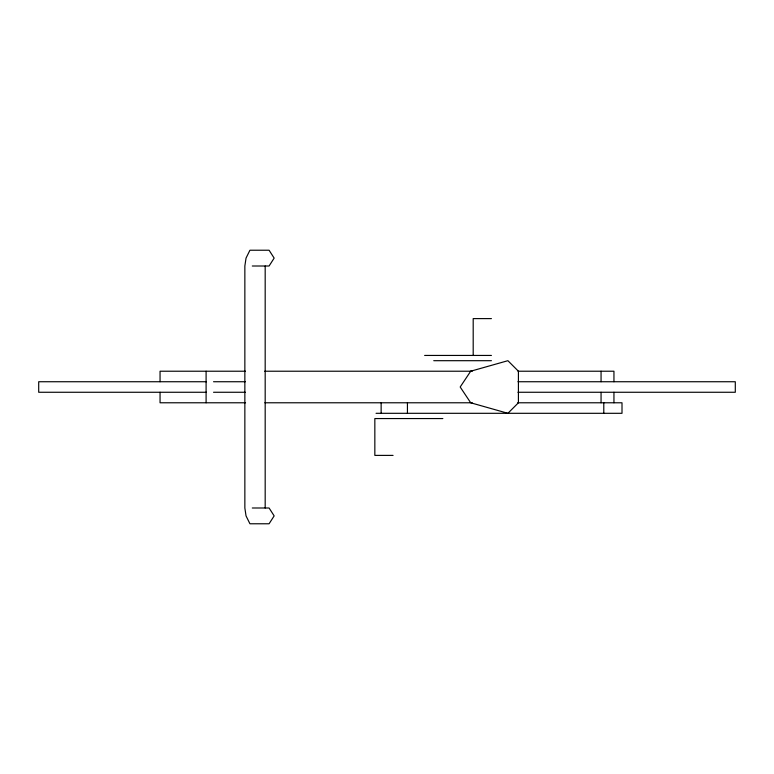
<?xml version="1.0" encoding="UTF-8"?>
<svg xmlns="http://www.w3.org/2000/svg" width="774" height="774" viewBox="0 0 774 774"><rect width="100%" height="100%" fill="white"/><g stroke="black" fill="none" stroke-linecap="round" stroke-linejoin="round"><path stroke-width="1.16" d="M252.295 266.004L269.081 266.004L274.16 258.11L269.081 250.225L249.934 250.225L246.035 258.11L244.855 266.004L244.855 507.996L246.035 515.89L249.934 523.775L269.081 523.775L274.16 515.89L269.081 507.996L252.295 507.996M491.422 318.607L473.195 318.607L473.195 355.44M424.626 355.44L491.422 355.44M433.74 360.694L491.422 360.694M245.464 371.22L160.054 371.22L160.054 381.737M264.718 371.22L472.227 371.22M518 371.22L613.946 371.22L613.946 381.737M206.426 381.737L38.7 381.737L38.7 392.263L206.426 392.263M213.537 381.737L245.339 381.737M517.951 381.737L735.3 381.737L735.3 392.263L517.951 392.263M213.537 392.263L245.339 392.263M245.552 402.78L160.054 402.78L160.054 392.263M264.863 402.78L472.227 402.78M517.671 402.78L622.006 402.78L622.006 413.306L376.058 413.306M442.854 418.56L374.839 418.56L374.839 455.393L393.066 455.393M613.946 392.263L613.946 402.78M603.788 402.78L603.788 413.306M601.059 371.22L601.059 381.737M601.059 392.263L601.059 402.78M407.434 402.78L407.434 413.306M381.137 402.78L381.137 413.306M265.182 266.004L265.182 507.996M206.097 371.22L206.097 402.78M470.698 371.22L460.182 387L470.698 402.78L507.899 413.306L518.416 402.78L518.416 371.22L507.899 360.694L470.698 371.22"/></g></svg>
